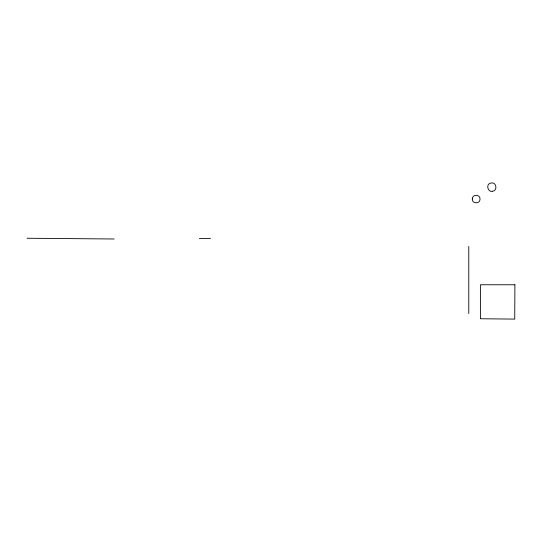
<?xml version="1.0" encoding="UTF-8"?>
<svg xmlns="http://www.w3.org/2000/svg" width="542" height="542" viewBox="0 0 542 542"><rect width="100%" height="100%" fill="white"/><g stroke="black" fill="none" stroke-linecap="round" stroke-linejoin="round"><path stroke-width="0.81" d="M492.434 191.292C497.976 190.723 496.404 181.672 490.998 183C485.354 183.846 487.908 192.485 492.231 191.319M199.354 238.636L210.533 238.311M27.1 238.25L114.179 238.988M468.776 246.461L468.776 313.567M514.9 284.76L514.731 319.096L480.395 318.757L480.395 284.76L514.9 284.76M472.278 198.88C471.797 203.867 480.016 204.273 480.022 199.266C480.51 194.28 472.285 193.873 472.278 198.88"/></g></svg>
